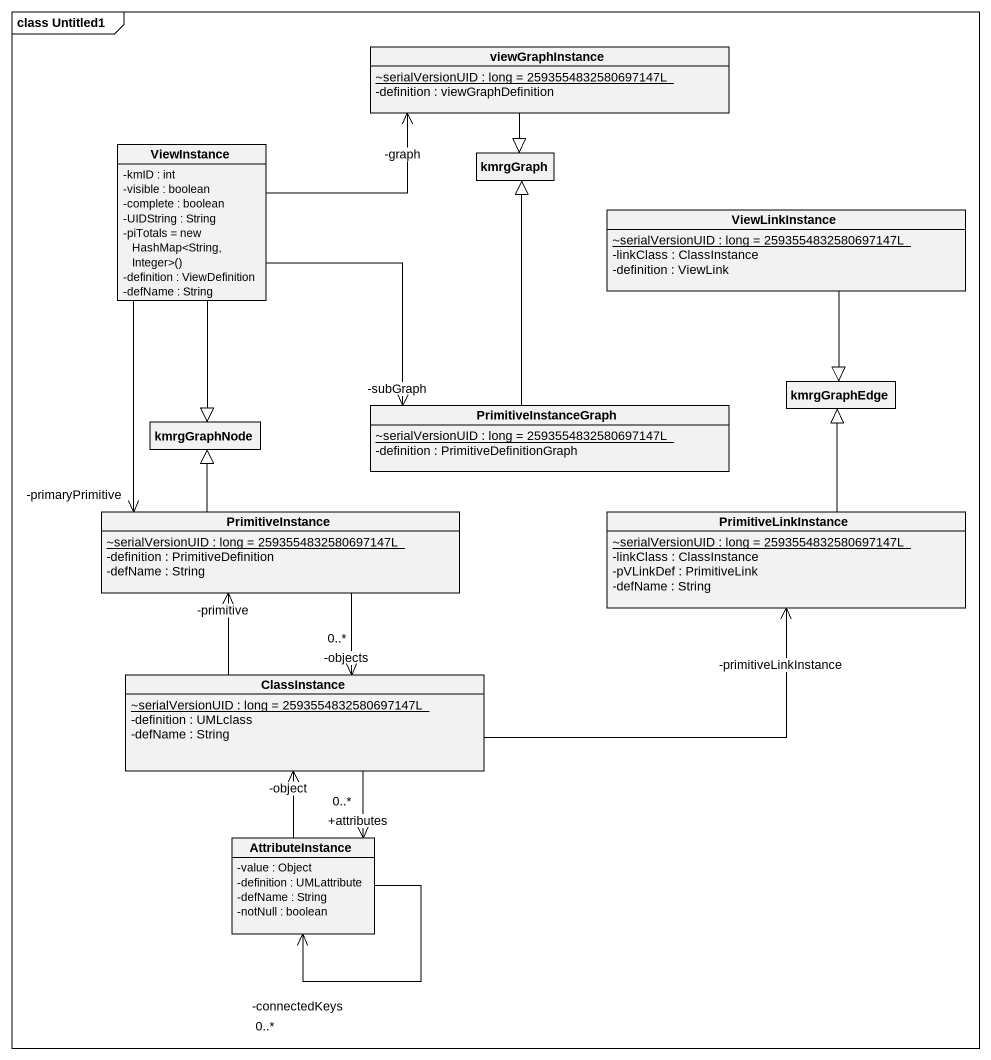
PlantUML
@startuml
mainframe class Untitled1
hide circle
hide empty members
skinparam classAttributeIconSize 0
class viewGraphInstance {
  {static} ~serialVersionUID : long = 2593554832580697147L
  -definition : viewGraphDefinition
}
class ViewInstance {
  -kmID : int
  -visible : boolean
  -complete : boolean
  -UIDString : String
  {field} -piTotals = new HashMap<String,Integer>()
  -definition : ViewDefinition
  -defName : String
}
class kmrgGraph
class ViewLinkInstance {
  {static} ~serialVersionUID : long = 2593554832580697147L
  -linkClass : ClassInstance
  -definition : ViewLink
}
class kmrgGraphEdge
class kmrgGraphNode
class PrimitiveInstanceGraph {
  {static} ~serialVersionUID : long = 2593554832580697147L
  -definition : PrimitiveDefinitionGraph
}
class PrimitiveInstance {
  {static} ~serialVersionUID : long = 2593554832580697147L
  -definition : PrimitiveDefinition
  -defName : String
}
class PrimitiveLinkInstance {
  {static} ~serialVersionUID : long = 2593554832580697147L
  -linkClass : ClassInstance
  -pVLinkDef : PrimitiveLink
  -defName : String
}
class ClassInstance {
  {static} ~serialVersionUID : long = 2593554832580697147L
  -definition : UMLclass
  -defName : String
}
class AttributeInstance {
  -value : Object
  -definition : UMLattribute
  -defName : String
  -notNull : boolean
}
viewGraphInstance "-graph" <-left- ViewInstance
viewGraphInstance --|> kmrgGraph
ViewInstance --|> kmrgGraphNode
ViewLinkInstance --|> kmrgGraphEdge
PrimitiveInstanceGraph "-subGraph" <-up- ViewInstance
PrimitiveInstanceGraph -up-|> kmrgGraph
PrimitiveInstance "-primaryPrimitive" <-up- ViewInstance
PrimitiveInstance -up-|> kmrgGraphNode
PrimitiveInstance "-primitive" <-- ClassInstance
PrimitiveLinkInstance -up-|> kmrgGraphEdge
PrimitiveLinkInstance "-primitiveLinkInstance" <-left- ClassInstance
ClassInstance "-objects\n0..*" <-up- PrimitiveInstance
ClassInstance "-object" <-- AttributeInstance
AttributeInstance "+attributes\n0..*" <-up- ClassInstance
AttributeInstance "-connectedKeys\n0..*" <-- AttributeInstance
@enduml
